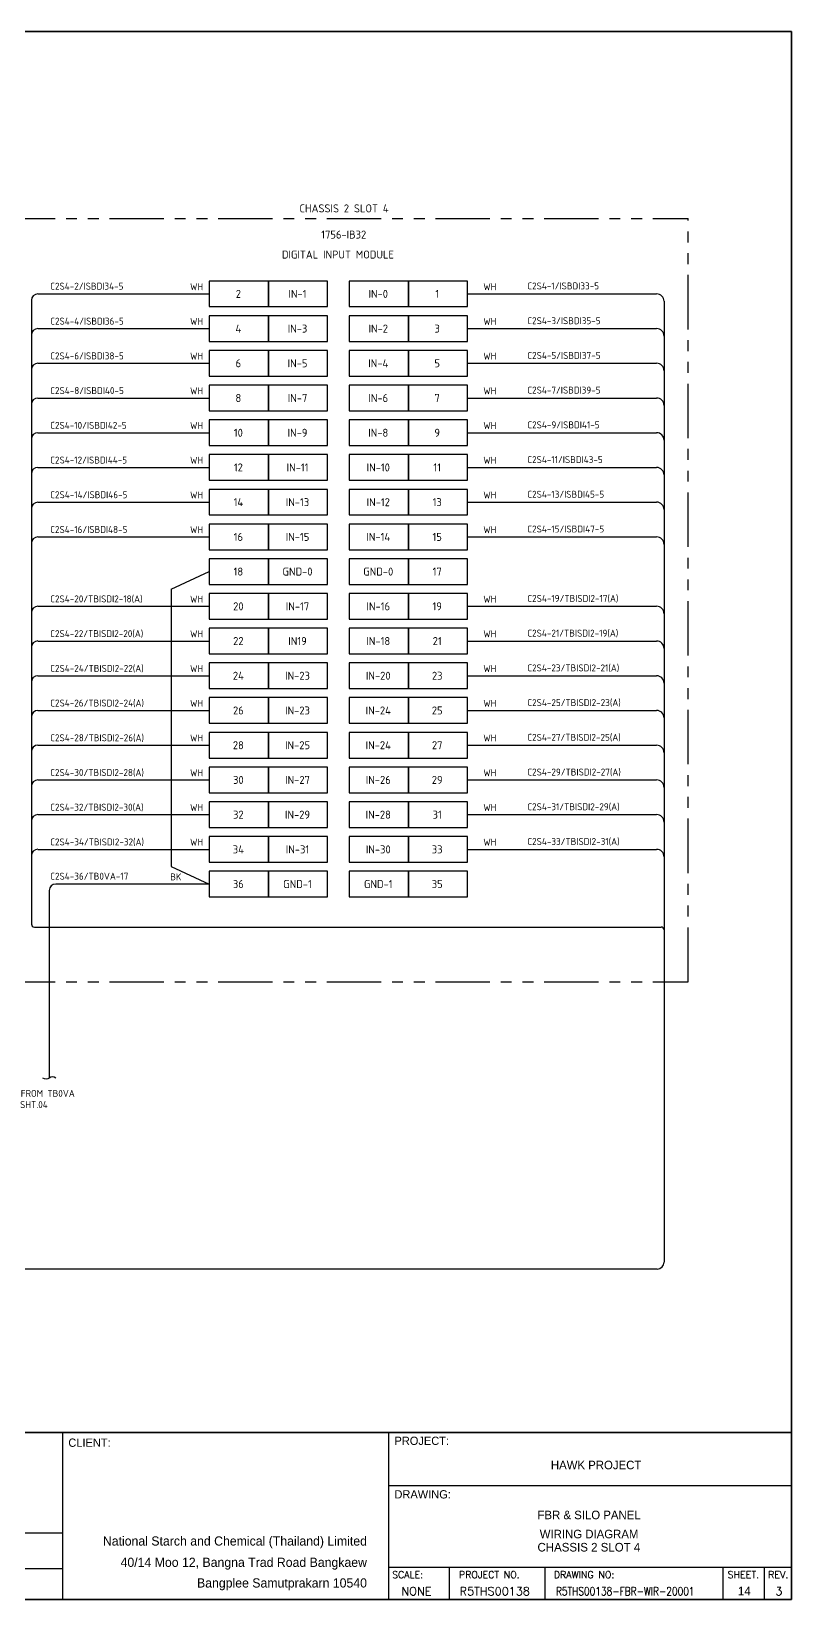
# Model space of a CAD drawing. Header units: inches. Extents: x 579627 to 667544, y 458630 to 507164.
# Drawn here: x 630756 to 632068, y 493540 to 496244 of the extents above; entities that cross this region are included whole.
import ezdxf
from ezdxf.enums import TextEntityAlignment as Align

# ---------------------------------------------------------------- set-up
doc = ezdxf.new("R2010")
doc.units = ezdxf.units.IN
doc.header["$MEASUREMENT"] = 0
doc.linetypes.add('PHANTOM2', pattern=[1.25, 0.625, -0.125, 0.125, -0.125, 0.125, -0.125])
for name, color, linetype in [('ASHADE', 7, 'Continuous'), ('GT_1', 9, 'Continuous'), ('HELPPOINT', 7, 'Continuous'), ('IE-CABLE', 1, 'Continuous'), ('IE-EQUIP', 253, 'Continuous'), ('IE-WIRE', 7, 'Continuous'), ('MEMBER', 7, 'Continuous'), ('TITLE_BOX', 7, 'Continuous')]:
    doc.layers.add(name, color=color, linetype=linetype)
doc.styles.add('HTX11', font='O8111901')
doc.styles.add('ISO3098B', font='ISO3098B.shx')
doc.styles.add('ROMANS', font='romans.shx', dxfattribs={"width": 0.85, "height": 25})
doc.styles.add('T1', font='browa.ttf', dxfattribs={"height": 1000})

# ---------------------------------------------------------------- blocks, each defined once
blk = doc.blocks.new('TPA')
at = {"color": 4}
for p, q in [((566459.5, 502010.1), (566459.5, 501946.4)), ((566647.2, 502010.1), (566647.2, 501946.4))]:
    blk.add_line(p, q, dxfattribs=at)
at = {"color": 4, "ltscale": 0.5}
for p, q in [((566996.2, 502010.1), (566996.2, 501946.4)), ((566996.2, 502010.1), (566996.2, 501946.4)), ((567077.1, 502010.1), (567077.1, 501946.4)), ((567077.1, 502010.1), (567077.1, 501946.4))]:
    blk.add_line(p, q, dxfattribs=at)
at = {"layer": 'GT_1', "color": 4}
for p, q in [((566341, 501946.4), (566341, 502273.8)), ((566341, 501946.4), (566341, 502273.8)), ((566341, 502010.1), (567131, 502010.1))]:
    blk.add_line(p, q, dxfattribs=at)
at = {"layer": 'GT_1', "color": 4, "flags": 128}
for points in [[(565702.1, 501946.4), (565702.1, 502273.8)], [(566341, 501946.4), (566341, 502273.8)], [(565702.1, 502076.3), (564807.7, 502076.3)], [(565702.1, 502006.4), (564807.7, 502006.4)]]:
    blk.add_lwpolyline(points, dxfattribs=at)
at = {"layer": 'HELPPOINT', "color": 4, "lineweight": 35}
for p, q in [((562706.8, 505019.3), (567131, 505019.3)), ((562706.8, 505019.3), (567131, 505019.3)), ((567131, 505019.3), (567131, 501946.4)), ((567131, 505019.3), (567131, 501946.4)), ((567131, 501946.4), (562706.8, 501946.4)), ((567131, 501946.4), (562706.8, 501946.4))]:
    blk.add_line(p, q, dxfattribs=at)
at = {"layer": 'HELPPOINT', "color": 4}
for p, q in [((566341, 502169.7), (567131, 502169.7)), ((566341, 502169.7), (567131, 502169.7)), ((566341, 502010.1), (567131, 502010.1))]:
    blk.add_line(p, q, dxfattribs=at)
at = {"layer": 'MEMBER', "color": 4, "lineweight": 35}
blk.add_line((562706.8, 502273.8), (567131, 502273.8), dxfattribs=at)
blk.add_line((562706.8, 502273.8), (567131, 502273.8), dxfattribs=at)
at = {"layer": 'MEMBER', "color": 4}
for p, q in [((566341, 502169.7), (567131, 502169.7)), ((566341, 502169.7), (567131, 502169.7)), ((566341, 502010.1), (567131, 502010.1)), ((566341, 502010.1), (567131, 502010.1))]:
    blk.add_line(p, q, dxfattribs=at)
at = {"color": 4, "ltscale": 100, "style": 'HTX11'}
for s, p in [('HAWK PROJECT', (566747.6, 502210.2)), ('FBR & SILO PANEL', (566733.8, 502112.3)), ('WIRING DIAGRAM', (566733.8, 502074.9))]:
    blk.add_text(s, height=16.696, dxfattribs=at).set_placement(p, align=Align.MIDDLE_CENTER)
at = {"style": 'HTX11'}
for tag, p in [('A', (566704.3, 502037.1)), ('B', (567038.2, 501963.3))]:
    blk.add_attdef(tag, text='', height=16.8, dxfattribs=at).set_placement(p, align=Align.MIDDLE_CENTER)
at = {"layer": 'GT_1', "color": 4, "style": 'HTX11'}
for s, p in [('CLIENT:', (565712.8, 502245.8)), ('PROJECT:', (566352.2, 502249.5)), ('DRAWING:', (566352.2, 502144.6))]:
    blk.add_text(s, height=16.19, dxfattribs=at).set_placement(p)
at = {"layer": 'MEMBER', "color": 4, "ltscale": 0.8, "style": 'ROMANS'}
for s, height, p in [('SCALE:', 13.49, (566347.7, 501988.5)), ('PROJECT NO.', 13.495, (566478.7, 501988.5)), ('DRAWING NO:', 13.495, (566664.7, 501988.5)), ('SHEET.', 13.64, (567005.3, 501988.5)), ('REV.', 13.64, (567084.8, 501988.5)), ('NONE', 16.17, (566365.9, 501954.7)), ('R5THS00138', 16.17, (566480, 501954.7))]:
    blk.add_text(s, height=height, dxfattribs=at).set_placement(p)
at = {"layer": 'MEMBER', "color": 4, "ltscale": 0.8, "style": 'ROMANS', "width": 0.8}
blk.add_text('R5THS00138-FBR-WIR-20001', height=16.175, dxfattribs=at).set_placement((566668.8, 501954.7))
at = {"layer": 'MEMBER', "color": 4, "ltscale": 0.8, "style": 'ROMANS'}
blk.add_text('3', height=16.2, dxfattribs=at).set_placement((567105.9, 501954.7), align=Align.CENTER)
at = {"layer": 'TITLE_BOX', "color": 7, "linetype": 'ByBlock', "style": 'T1'}
for s, p in [('National Starch and Chemical (Thailand) Limited', (566298.3, 502052.3)), ('40/14 Moo 12, Bangna Trad Road Bangkaew', (566298.3, 502010.5)), ('Bangplee Samutprakarn 10540', (566298.3, 501970.1))]:
    blk.add_text(s, height=18, dxfattribs=at).set_placement(p, align=Align.RIGHT)

msp = doc.modelspace()

# ---------------------------------------------------------------- linework, layer by layer
at = {"color": 4}
for p, q in [((631847.7, 495778.6), (631847.7, 494122)), ((631835.7, 494110), (630646.4, 494110))]:
    msp.add_line(p, q, dxfattribs=at)
for p, q in [((630997.4, 495282.2), (631063, 495312.6)), ((630997.4, 495282.2), (630997.4, 494804)), ((630997.4, 494804), (631063, 494773.8))]:
    msp.add_line(p, q)
at = {"color": 0}
msp.add_lwpolyline([(630797.9, 494439.3, 0.351), (630786.8, 494439.3, -0.351), (630775.7, 494439.3, 2.081666)], format="xyb", dxfattribs=at)
at = {"color": 4}
msp.add_arc((631835.7, 494122), 12, 270, 0, dxfattribs=at)
at = {"layer": 'ASHADE', "color": 2, "linetype": 'PHANTOM2', "ltscale": 150}
for p, q in [((630703.4, 495921.4), (631889.1, 495921.4)), ((631889.1, 494605.3), (631889.1, 495921.4)), ((630703.4, 494605.3), (631889.1, 494605.3))]:
    msp.add_line(p, q, dxfattribs=at)
at = {"layer": 'IE-CABLE', "color": 4}
for p, q in [((631508.7, 495791.5), (631834.7, 495791.5)), ((631508.7, 495731.6), (631834.7, 495731.6)), ((631508.7, 495671.8), (631834.7, 495671.8)), ((631508.7, 495611.9), (631834.7, 495611.9)), ((631508.7, 495552), (631834.7, 495552)), ((631508.7, 495492.2), (631834.7, 495492.2)), ((631508.7, 495432.3), (631834.7, 495432.3)), ((631508.7, 495372.4), (631834.7, 495372.4)), ((631508.7, 495252.7), (631834.7, 495252.7)), ((631508.7, 495192.8), (631834.7, 495192.8)), ((631508.7, 495133), (631834.7, 495133)), ((631508.7, 495073.1), (631834.7, 495073.1)), ((631508.7, 495013.2), (631834.7, 495013.2)), ((631508.7, 494953.4), (631834.7, 494953.4)), ((631508.7, 494893.5), (631834.7, 494893.5)), ((631508.7, 494833.6), (631834.7, 494833.6))]:
    msp.add_line(p, q, dxfattribs=at)
for centre in [(631834.7, 495778.6), (631834.7, 495718.7), (631834.7, 495658.8), (631834.7, 495599), (631834.7, 495539.1), (631834.7, 495479.2), (631834.7, 495419.4), (631834.7, 495359.5), (631834.7, 495239.8), (631834.7, 495179.9), (631834.7, 495120), (631834.7, 495060.2), (631834.7, 495000.3), (631834.7, 494940.4), (631834.7, 494880.6), (631834.7, 494820.7)]:
    msp.add_arc(centre, 12.9, 0, 90, dxfattribs=at)
at = {"layer": 'IE-EQUIP', "linetype": 'Continuous'}
for points in [[(631063, 495813.6), (631063, 495769.4), (631165.1, 495769.4), (631165.1, 495813.6)], [(631165.1, 495813.6), (631165.1, 495769.4), (631267.2, 495769.4), (631267.2, 495813.6)], [(631304.5, 495813.6), (631304.5, 495769.4), (631406.6, 495769.4), (631406.6, 495813.6)], [(631406.6, 495813.6), (631406.6, 495769.4), (631508.7, 495769.4), (631508.7, 495813.6)], [(631063, 495753.8), (631063, 495709.5), (631165.1, 495709.5), (631165.1, 495753.8)], [(631165.1, 495753.8), (631165.1, 495709.5), (631267.2, 495709.5), (631267.2, 495753.8)], [(631304.5, 495753.8), (631304.5, 495709.5), (631406.6, 495709.5), (631406.6, 495753.8)], [(631406.6, 495753.8), (631406.6, 495709.5), (631508.7, 495709.5), (631508.7, 495753.8)], [(631063, 495693.9), (631063, 495649.6), (631165.1, 495649.6), (631165.1, 495693.9)], [(631165.1, 495693.9), (631165.1, 495649.6), (631267.2, 495649.6), (631267.2, 495693.9)], [(631304.5, 495693.9), (631304.5, 495649.6), (631406.6, 495649.6), (631406.6, 495693.9)], [(631406.6, 495693.9), (631406.6, 495649.6), (631508.7, 495649.6), (631508.7, 495693.9)], [(631063, 495634), (631063, 495589.8), (631165.1, 495589.8), (631165.1, 495634)], [(631165.1, 495634), (631165.1, 495589.8), (631267.2, 495589.8), (631267.2, 495634)], [(631304.5, 495634), (631304.5, 495589.8), (631406.6, 495589.8), (631406.6, 495634)], [(631406.6, 495634), (631406.6, 495589.8), (631508.7, 495589.8), (631508.7, 495634)], [(631063, 495574.2), (631063, 495529.9), (631165.1, 495529.9), (631165.1, 495574.2)], [(631165.1, 495574.2), (631165.1, 495529.9), (631267.2, 495529.9), (631267.2, 495574.2)], [(631304.5, 495574.2), (631304.5, 495529.9), (631406.6, 495529.9), (631406.6, 495574.2)], [(631406.6, 495574.2), (631406.6, 495529.9), (631508.7, 495529.9), (631508.7, 495574.2)], [(631063, 495514.3), (631063, 495470), (631165.1, 495470), (631165.1, 495514.3)], [(631165.1, 495514.3), (631165.1, 495470), (631267.2, 495470), (631267.2, 495514.3)], [(631304.5, 495514.3), (631304.5, 495470), (631406.6, 495470), (631406.6, 495514.3)], [(631406.6, 495514.3), (631406.6, 495470), (631508.7, 495470), (631508.7, 495514.3)], [(631063, 495454.4), (631063, 495410.2), (631165.1, 495410.2), (631165.1, 495454.4)], [(631165.1, 495454.4), (631165.1, 495410.2), (631267.2, 495410.2), (631267.2, 495454.4)], [(631304.5, 495454.4), (631304.5, 495410.2), (631406.6, 495410.2), (631406.6, 495454.4)], [(631406.6, 495454.4), (631406.6, 495410.2), (631508.7, 495410.2), (631508.7, 495454.4)], [(631063, 495394.6), (631063, 495350.3), (631165.1, 495350.3), (631165.1, 495394.6)], [(631165.1, 495394.6), (631165.1, 495350.3), (631267.2, 495350.3), (631267.2, 495394.6)], [(631304.5, 495394.6), (631304.5, 495350.3), (631406.6, 495350.3), (631406.6, 495394.6)], [(631406.6, 495394.6), (631406.6, 495350.3), (631508.7, 495350.3), (631508.7, 495394.6)], [(631063, 495334.7), (631063, 495290.4), (631165.1, 495290.4), (631165.1, 495334.7)], [(631165.1, 495334.7), (631165.1, 495290.4), (631267.2, 495290.4), (631267.2, 495334.7)], [(631304.5, 495334.7), (631304.5, 495290.4), (631406.6, 495290.4), (631406.6, 495334.7)], [(631406.6, 495334.7), (631406.6, 495290.4), (631508.7, 495290.4), (631508.7, 495334.7)], [(631063, 495274.8), (631063, 495230.6), (631165.1, 495230.6), (631165.1, 495274.8)], [(631165.1, 495274.8), (631165.1, 495230.6), (631267.2, 495230.6), (631267.2, 495274.8)], [(631304.5, 495274.8), (631304.5, 495230.6), (631406.6, 495230.6), (631406.6, 495274.8)], [(631406.6, 495274.8), (631406.6, 495230.6), (631508.7, 495230.6), (631508.7, 495274.8)], [(631063, 495215), (631063, 495170.7), (631165.1, 495170.7), (631165.1, 495215)], [(631165.1, 495215), (631165.1, 495170.7), (631267.2, 495170.7), (631267.2, 495215)], [(631304.5, 495215), (631304.5, 495170.7), (631406.6, 495170.7), (631406.6, 495215)], [(631406.6, 495215), (631406.6, 495170.7), (631508.7, 495170.7), (631508.7, 495215)], [(631063, 495155.1), (631063, 495110.8), (631165.1, 495110.8), (631165.1, 495155.1)], [(631165.1, 495155.1), (631165.1, 495110.8), (631267.2, 495110.8), (631267.2, 495155.1)], [(631304.5, 495155.1), (631304.5, 495110.8), (631406.6, 495110.8), (631406.6, 495155.1)], [(631406.6, 495155.1), (631406.6, 495110.8), (631508.7, 495110.8), (631508.7, 495155.1)], [(631063, 495095.2), (631063, 495051), (631165.1, 495051), (631165.1, 495095.2)], [(631165.1, 495095.2), (631165.1, 495051), (631267.2, 495051), (631267.2, 495095.2)], [(631304.5, 495095.2), (631304.5, 495051), (631406.6, 495051), (631406.6, 495095.2)], [(631406.6, 495095.2), (631406.6, 495051), (631508.7, 495051), (631508.7, 495095.2)], [(631063, 495035.4), (631063, 494991.1), (631165.1, 494991.1), (631165.1, 495035.4)], [(631165.1, 495035.4), (631165.1, 494991.1), (631267.2, 494991.1), (631267.2, 495035.4)], [(631304.5, 495035.4), (631304.5, 494991.1), (631406.6, 494991.1), (631406.6, 495035.4)], [(631406.6, 495035.4), (631406.6, 494991.1), (631508.7, 494991.1), (631508.7, 495035.4)], [(631063, 494975.5), (631063, 494931.2), (631165.1, 494931.2), (631165.1, 494975.5)], [(631165.1, 494975.5), (631165.1, 494931.2), (631267.2, 494931.2), (631267.2, 494975.5)], [(631304.5, 494975.5), (631304.5, 494931.2), (631406.6, 494931.2), (631406.6, 494975.5)], [(631406.6, 494975.5), (631406.6, 494931.2), (631508.7, 494931.2), (631508.7, 494975.5)], [(631063, 494915.6), (631063, 494871.4), (631165.1, 494871.4), (631165.1, 494915.6)], [(631165.1, 494915.6), (631165.1, 494871.4), (631267.2, 494871.4), (631267.2, 494915.6)], [(631304.5, 494915.6), (631304.5, 494871.4), (631406.6, 494871.4), (631406.6, 494915.6)], [(631406.6, 494915.6), (631406.6, 494871.4), (631508.7, 494871.4), (631508.7, 494915.6)], [(631063, 494855.8), (631063, 494811.5), (631165.1, 494811.5), (631165.1, 494855.8)], [(631165.1, 494855.8), (631165.1, 494811.5), (631267.2, 494811.5), (631267.2, 494855.8)], [(631304.5, 494855.8), (631304.5, 494811.5), (631406.6, 494811.5), (631406.6, 494855.8)], [(631406.6, 494855.8), (631406.6, 494811.5), (631508.7, 494811.5), (631508.7, 494855.8)], [(631063, 494795.9), (631063, 494751.6), (631165.1, 494751.6), (631165.1, 494795.9)], [(631165.1, 494795.9), (631165.1, 494751.6), (631267.2, 494751.6), (631267.2, 494795.9)], [(631304.5, 494795.9), (631304.5, 494751.6), (631406.6, 494751.6), (631406.6, 494795.9)], [(631406.6, 494795.9), (631406.6, 494751.6), (631508.7, 494751.6), (631508.7, 494795.9)]]:
    msp.add_lwpolyline(points, close=True, dxfattribs=at)
at = {"layer": 'IE-WIRE', "color": 4}
for p, q in [((630767.2, 495791.5), (631063, 495791.5)), ((630756.1, 495780.4), (630756.1, 494704.6)), ((630767.2, 495731.6), (631063, 495731.6)), ((630767.2, 495671.8), (631063, 495671.8)), ((630767.2, 495611.9), (631063, 495611.9)), ((630767.2, 495552), (631063, 495552)), ((630767.2, 495492.2), (631063, 495492.2)), ((630767.2, 495432.3), (631063, 495432.3)), ((630767.2, 495372.4), (631063, 495372.4)), ((630767.2, 495252.7), (631063, 495252.7)), ((630767.2, 495192.8), (631063, 495192.8)), ((630767.2, 495133), (631063, 495133)), ((630767.2, 495073.1), (631063, 495073.1)), ((630767.2, 495013.2), (631063, 495013.2)), ((630767.2, 494953.4), (631063, 494953.4)), ((630767.2, 494893.5), (631063, 494893.5)), ((630767.2, 494833.6), (631063, 494833.6)), ((630761.1, 494699.6), (631842.7, 494699.6))]:
    msp.add_line(p, q, dxfattribs=at)
at = {"layer": 'IE-WIRE', "color": 0}
for p, q in [((631063, 494773.8), (630797.9, 494773.8)), ((630786.8, 494762.7), (630786.8, 494439.3))]:
    msp.add_line(p, q, dxfattribs=at)
at = {"layer": 'IE-WIRE', "color": 4}
for centre, radius, start, end in [((630767.2, 495780.4), 11.1, 90, 180), ((630767.2, 495720.6), 11.1, 90, 180), ((630767.2, 495660.7), 11.1, 90, 180), ((630767.2, 495600.8), 11.1, 90, 180), ((630767.2, 495541), 11.1, 90, 180), ((630767.2, 495481.1), 11.1, 90, 180), ((630767.2, 495421.2), 11.1, 90, 180), ((630767.2, 495361.4), 11.1, 90, 180), ((630767.2, 495241.6), 11.1, 90, 180), ((630767.2, 495181.8), 11.1, 90, 180), ((630767.2, 495121.9), 11.1, 90, 180), ((630767.2, 495062), 11.1, 90, 180), ((630767.2, 495002.2), 11.1, 90, 180), ((630767.2, 494942.3), 11.1, 90, 180), ((630767.2, 494882.4), 11.1, 90, 180), ((630767.2, 494822.6), 11.1, 90, 180), ((630761.1, 494704.6), 5, 180, 270), ((631842.7, 494694.6), 5, 0, 90)]:
    msp.add_arc(centre, radius, start, end, dxfattribs=at)
at = {"layer": 'IE-WIRE', "color": 0}
msp.add_arc((630797.9, 494762.7), 11.1, 90, 180, dxfattribs=at)

# ---------------------------------------------------------------- block references
ref = msp.add_blockref('TPA', (132992.5, 51827.1), dxfattribs=dict(xscale=0.8800000000046566, yscale=0.8800000000046566, zscale=0.8800000000000001))
ref.add_attrib('SHT', '14', dxfattribs={"height": 14.82, "style": 'HTX11'}).set_placement((631986.1, 493554.8), align=Align.MIDDLE_CENTER)
ref.add_attrib('B', 'CHASSIS 2 SLOT 4', dxfattribs={"height": 14.821, "style": 'HTX11'}).set_placement((631717.9, 493630.3), align=Align.MIDDLE_CENTER)

# ---------------------------------------------------------------- texts
at = {"color": 2, "style": 'ISO3098B'}
for s, p in [('CHASSIS 2 SLOT 4', (631295.5, 495938.9)), ('1756-IB32', (631294.9, 495893.7)), ('DIGITAL INPUT MODULE', (631284.9, 495859.3)), ('2', (631113.1, 495791.5)), ('IN-1', (631215.2, 495791.5)), ('IN-0', (631354.5, 495791.5)), ('1', (631456.2, 495791.5)), ('4', (631113.1, 495731.6)), ('IN-3', (631215.2, 495731.6)), ('IN-2', (631354.5, 495731.6)), ('3', (631456.2, 495731.6)), ('6', (631113.1, 495671.8)), ('IN-5', (631215.2, 495671.8)), ('IN-4', (631354.5, 495671.8)), ('5', (631456.2, 495671.8)), ('8', (631113.1, 495611.9)), ('IN-7', (631215.2, 495611.9)), ('IN-6', (631354.5, 495611.9)), ('7', (631456.2, 495611.9)), ('10', (631113.1, 495552)), ('IN-9', (631215.2, 495552)), ('IN-8', (631354.5, 495552)), ('9', (631456.2, 495552)), ('12', (631113.1, 495492.2)), ('IN-11', (631215.2, 495492.2)), ('IN-10', (631354.5, 495492.2)), ('11', (631456.2, 495492.2)), ('14', (631113.1, 495432.3)), ('IN-13', (631215.2, 495432.3)), ('IN-12', (631354.5, 495432.3)), ('13', (631456.2, 495432.3)), ('16', (631113.1, 495372.4)), ('IN-15', (631215.2, 495372.4)), ('IN-14', (631354.5, 495372.4)), ('15', (631456.2, 495372.4)), ('18', (631113.1, 495312.6)), ('GND-0', (631215.2, 495312.6)), ('GND-0', (631354.5, 495312.6)), ('17', (631456.2, 495312.6)), ('20', (631113.1, 495252.7)), ('IN-17', (631215.2, 495252.7)), ('IN-16', (631354.5, 495252.7)), ('19', (631456.2, 495252.7)), ('22', (631113.1, 495192.8)), ('IN19', (631215.2, 495192.8)), ('IN-18', (631354.5, 495192.8)), ('21', (631456.2, 495192.8)), ('24', (631113.1, 495133)), ('IN-23', (631215.2, 495133)), ('IN-20', (631354.5, 495133)), ('23', (631456.2, 495133)), ('26', (631113.1, 495073.1)), ('IN-23', (631215.2, 495073.1)), ('IN-24', (631354.5, 495073.1)), ('25', (631456.2, 495073.1)), ('28', (631113.1, 495013.2)), ('IN-25', (631215.2, 495013.2)), ('IN-24', (631354.5, 495013.2)), ('27', (631456.2, 495013.2)), ('30', (631113.1, 494953.4)), ('IN-27', (631215.2, 494953.4)), ('IN-26', (631354.5, 494953.4)), ('29', (631456.2, 494953.4)), ('32', (631113.1, 494893.5)), ('IN-29', (631215.2, 494893.5)), ('IN-28', (631354.5, 494893.5)), ('31', (631456.2, 494893.5)), ('34', (631113.1, 494833.6)), ('IN-31', (631215.2, 494833.6)), ('IN-30', (631354.5, 494833.6)), ('33', (631456.2, 494833.6)), ('36', (631113.1, 494773.8)), ('GND-1', (631215.2, 494773.8)), ('GND-1', (631354.5, 494773.8)), ('35', (631456.2, 494773.8))]:
    msp.add_text(s, height=13.8, dxfattribs=at).set_placement(p, align=Align.MIDDLE)
at = {"color": 4, "style": 'ISO3098B'}
for s, p in [('C2S4-2/ISBDI34-5', (630788.5, 495798.7)), ('WH', (631029.8, 495797.8)), ('WH', (631535.8, 495797.8)), ('C2S4-1/ISBDI33-5', (631611.7, 495799.1)), ('C2S4-4/ISBDI36-5', (630788.5, 495738.4)), ('WH', (631029.8, 495738)), ('WH', (631535.8, 495738)), ('C2S4-3/ISBDI35-5', (631611.7, 495739.2)), ('C2S4-6/ISBDI38-5', (630788.5, 495678.5)), ('WH', (631029.8, 495678.1)), ('WH', (631535.8, 495678.1)), ('C2S4-5/ISBDI37-5', (631611.7, 495679.3)), ('C2S4-8/ISBDI40-5', (630788.5, 495618.7)), ('WH', (631029.8, 495618.2)), ('WH', (631535.8, 495618.2)), ('C2S4-7/ISBDI39-5', (631611.7, 495619.5)), ('C2S4-10/ISBDI42-5', (630788.5, 495558.8)), ('WH', (631029.8, 495558.4)), ('WH', (631535.8, 495558.4)), ('C2S4-9/ISBDI41-5', (631611.7, 495559.6)), ('C2S4-12/ISBDI44-5', (630788.5, 495498.9)), ('WH', (631029.8, 495498.5)), ('WH', (631535.8, 495498.5)), ('C2S4-11/ISBDI43-5', (631611.7, 495499.7)), ('C2S4-14/ISBDI46-5', (630788.5, 495439.1)), ('WH', (631029.8, 495438.6)), ('WH', (631535.8, 495438.6)), ('C2S4-13/ISBDI45-5', (631611.7, 495439.9)), ('C2S4-16/ISBDI48-5', (630788.5, 495379.2)), ('WH', (631029.8, 495378.8)), ('WH', (631535.8, 495378.8)), ('C2S4-15/ISBDI47-5', (631611.7, 495380)), ('C2S4-20/TBISDI2-18(A)', (630788.5, 495259.5)), ('WH', (631029.8, 495259)), ('WH', (631535.8, 495259)), ('C2S4-19/TBISDI2-17(A)', (631611.7, 495260.3)), ('C2S4-22/TBISDI2-20(A)', (630788.5, 495199.6)), ('WH', (631029.8, 495199.2)), ('WH', (631535.8, 495199.2)), ('C2S4-21/TBISDI2-19(A)', (631611.7, 495200.4)), ('C2S4-24/TBISDI2-22(A)', (630788.5, 495139.7)), ('WH', (631029.8, 495139.3)), ('WH', (631535.8, 495139.3)), ('C2S4-23/TBISDI2-21(A)', (631611.7, 495140.5)), ('C2S4-26/TBISDI2-24(A)', (630788.5, 495079.9)), ('WH', (631029.8, 495079.4)), ('WH', (631535.8, 495079.4)), ('C2S4-25/TBISDI2-23(A)', (631611.7, 495080.7)), ('C2S4-27/TBISDI2-25(A)', (631611.7, 495020.8)), ('C2S4-28/TBISDI2-26(A)', (630788.5, 495020)), ('WH', (631029.8, 495019.6)), ('WH', (631535.8, 495019.6)), ('C2S4-30/TBISDI2-28(A)', (630788.5, 494960.1)), ('WH', (631029.8, 494959.7)), ('WH', (631535.8, 494959.7)), ('C2S4-29/TBISDI2-27(A)', (631611.7, 494960.9)), ('C2S4-32/TBISDI2-30(A)', (630788.5, 494900.3)), ('WH', (631029.8, 494899.8)), ('WH', (631535.8, 494899.8)), ('C2S4-31/TBISDI2-29(A)', (631611.7, 494901.1)), ('C2S4-34/TBISDI2-32(A)', (630788.5, 494840.4)), ('WH', (631029.8, 494840)), ('WH', (631535.8, 494840)), ('C2S4-33/TBISDI2-31(A)', (631611.7, 494841.2))]:
    msp.add_text(s, height=12, dxfattribs=at).set_placement(p)
at = {"color": 0, "style": 'ISO3098B'}
for s, p in [('C2S4-36/TB0VA-17', (630788.5, 494781.3)), ('BK', (630995.6, 494780.1)), ('FROM TB0VA', (630737.7, 494406.8)), ('SHT.04', (630736.5, 494387.5))]:
    msp.add_text(s, height=12, dxfattribs=at).set_placement(p)

doc.saveas('drawing.dxf')
